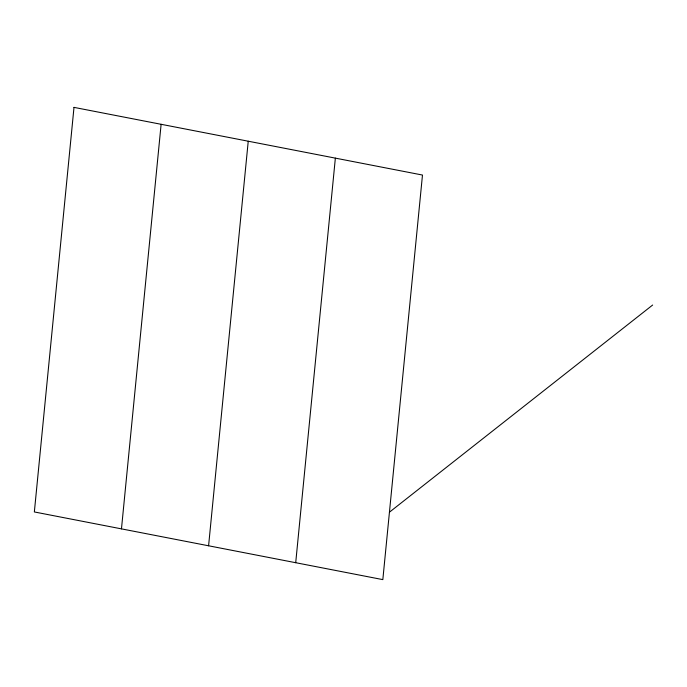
<?xml version="1.0" encoding="UTF-8"?>
<svg xmlns="http://www.w3.org/2000/svg" width="687" height="687" viewBox="0 0 687 687"><rect width="100%" height="100%" fill="white"/><g stroke="black" fill="none" stroke-linecap="round" stroke-linejoin="round"><path stroke-width="1.03" d="M121.47 528.87L161.119 124.295M208.59 545.787L248.239 141.213M295.711 562.705L335.359 158.13M389.435 512.193L652.65 305.028M73.998 107.378L34.35 511.952L382.831 579.622L422.479 175.048L73.998 107.378"/></g></svg>
